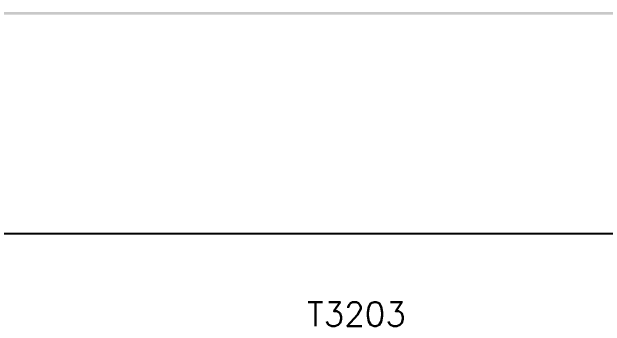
# Model space of a CAD drawing. Header units: inches. Extents: x 0 to 75.3, y 0 to 50.2.
# Drawn here: x 12.35 to 24.69, y 43.65 to 50.19 of the extents above; entities that cross this region are included whole.
import ezdxf
from ezdxf.enums import TextEntityAlignment as Align

# ---------------------------------------------------------------- set-up
doc = ezdxf.new("R2010")
doc.units = ezdxf.units.IN
doc.header["$MEASUREMENT"] = 0
doc.layers.add('PSYMS', color=7, linetype='Continuous')
doc.layers.add('PTAG', color=150, linetype='Continuous')
doc.styles.get("Standard").update_dxf_attribs({"font": 'romans.shx'})
doc.styles.add('WD', font='romans.shx')

# ---------------------------------------------------------------- blocks, each defined once
blk = doc.blocks.new('S&L Title Block V2')
at = {"color": 2}
blk.add_trace([(0, 22.5875), (0.025, 22.5625), (33.9, 22.5875), (33.875, 22.5625)], dxfattribs=at)
for tag, height, p in [('TITLE#1', 0.15, (31.1101, 1.7386)), ('TITLE#2', 0.1, (31.1294, 1.58))]:
    blk.add_attdef(tag, text='', height=height).set_placement(p, align=Align.CENTER)
for tag, p, height in [('DRAWNBY', (28.9679, 0.7345), 0.1), ('SCALE', (30.6441, 0.7308), 0.1), ('CHKBY', (28.9754, 0.4287), 0.1), ('DATE', (30.6526, 0.4486), 0.1), ('SH#', (32.9927, 0.197), 0.125)]:
    blk.add_attdef(tag, p, '', height=height)
blk.add_attdef('JOB#', text='', height=0.125).set_placement((32.8299, 0.1952), align=Align.RIGHT)
at = {"flags": 9}
blk.add_attdef('WD_TB', (0, 0), '', height=0.1, dxfattribs=at)
blk = doc.blocks.new('9070TF750D1')
blk = doc.blocks.new('SCE-42P30')
blk.add_line((5.592, 40.873), (28.53, 40.873))

msp = doc.modelspace()

# ---------------------------------------------------------------- block references
at = {"xscale": 2.222053989974563, "yscale": 2.222053989974563, "zscale": 2.222053989974563}
msp.add_blockref('S&L Title Block V2', (0, 0), dxfattribs=at)
at = {"layer": 'PSYMS'}
msp.add_blockref('SCE-42P30', (2.78793, 4.69888), dxfattribs=at)
ref = msp.add_blockref('9070TF750D1', (15.27099, 37.65224), dxfattribs=at)
ref.add_attrib('P_TAG1', 'T3203', dxfattribs={"layer": 'PTAG', "height": 0.5, "style": 'WD', "flags": 8}).set_placement((19.51892, 43.89597), align=Align.MIDDLE_CENTER)

doc.saveas('drawing.dxf')
